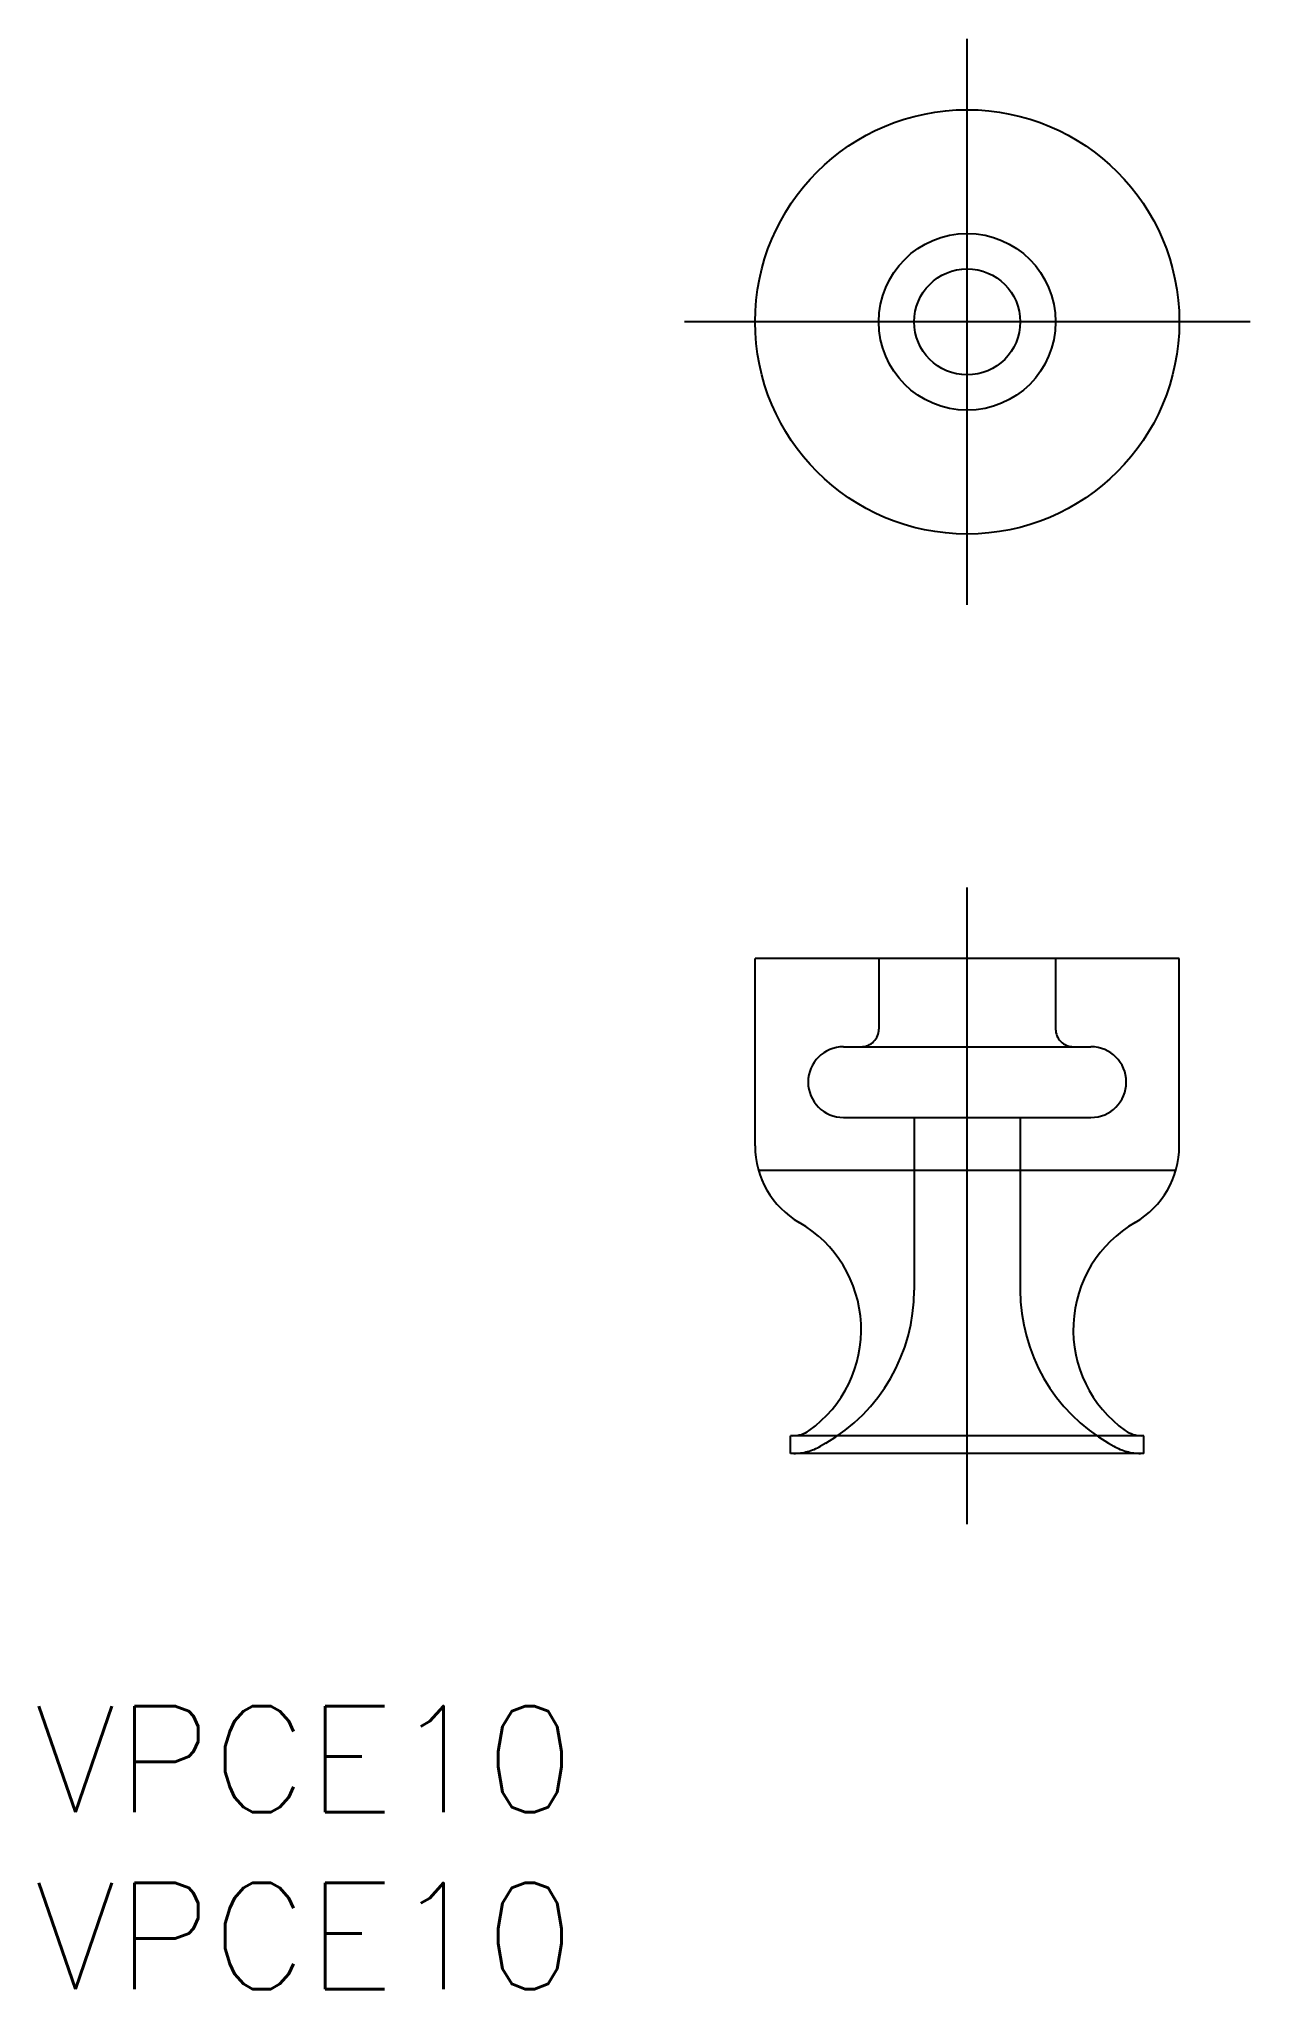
# Model space of a CAD drawing. Extents: x -26.3 to 8, y -47.1 to 8.
import ezdxf

# ---------------------------------------------------------------- set-up
doc = ezdxf.new("R2010")
doc.units = 0
doc.linetypes.add('CENTER', pattern=[50.8, 31.75, -6.35, 6.35, -6.35])
doc.linetypes.add('DASHED', pattern=[19.05, 12.7, -6.35])
doc.layers.get('0').update_dxf_attribs({"linetype": 'CONTINUOUS'})
doc.layers.add('CENTER', color=1, linetype='CENTER')
doc.styles.get("Standard").update_dxf_attribs({"font": 'txt.shx', "height": 3, "bigfont": 'bigfont.shx'})

msp = doc.modelspace()

# ---------------------------------------------------------------- linework, layer by layer
at = {"color": 7, "linetype": 'CONTINUOUS'}
for p, q in [((-6, -23.304), (-6, -18)), ((6, -18), (-6, -18)), ((6, -23.304), (6, -18)), ((5.901, -24), (-5.901, -24)), ((5, -31.5), (-5, -31.5)), ((-5, -32), (-5, -31.5)), ((5, -32), (5, -31.5)), ((5, -32), (-5, -32))]:
    msp.add_line(p, q, dxfattribs=at)
at = {"color": 3, "linetype": 'DASHED'}
for p, q in [((-2.5, -18), (-2.5, -20)), ((2.5, -18), (2.5, -20)), ((-3.5, -20.5), (3.5, -20.5)), ((-3.5, -22.5), (3.5, -22.5)), ((-1.5, -22.5), (-1.5, -27.381)), ((1.5, -22.5), (1.5, -27.381)), ((-4, -31.711), (-4.152, -31.799)), ((4, -31.711), (4.152, -31.799))]:
    msp.add_line(p, q, dxfattribs=at)
at = {"color": 7, "linetype": 'CONTINUOUS'}
for radius in [6, 2.5, 1.5]:
    msp.add_circle((0, 0), radius, dxfattribs=at)
at = {"color": 3, "linetype": 'DASHED'}
for centre, radius, start, end in [((-3, -20), 0.5, 270, 0), ((3, -20), 0.5, 180, 270), ((-3.5, -21.5), 1, 90, 270), ((3.5, -21.5), 1, 270, 90), ((-6.5, -27.381), 5, 300, 360), ((6.5, -27.381), 5, 180, 240), ((-4.902, -30.5), 1.5, 270, 300), ((4.902, -30.5), 1.5, 240, 270)]:
    msp.add_arc(centre, radius, start, end, dxfattribs=at)
at = {"color": 7, "linetype": 'CONTINUOUS'}
for centre, radius, start, end in [((-3.5, -23.304), 2.5, 180, 240), ((3.5, -23.304), 2.5, 300, 0), ((-6.5, -28.5), 3.5, 305.4309, 60), ((6.5, -28.5), 3.5, 120, 234.5691), ((-4.935, -30.7), 0.8, 270, 305.4309), ((4.935, -30.7), 0.8, 234.5691, 270)]:
    msp.add_arc(centre, radius, start, end, dxfattribs=at)
at = {"layer": 'CENTER', "color": 1, "linetype": 'CENTER'}
for p, q in [((0, -8), (0, 8)), ((8, 0), (-8, 0)), ((0, -34), (0, -16))]:
    msp.add_line(p, q, dxfattribs=at)

# ---------------------------------------------------------------- texts
at = {"color": 7, "linetype": 'CONTINUOUS'}
for p in [(-26.386, -42.148), (-26.386, -47.148)]:
    msp.add_text('VPCE10', height=3, dxfattribs=at).set_placement(p)

doc.saveas('drawing.dxf')
